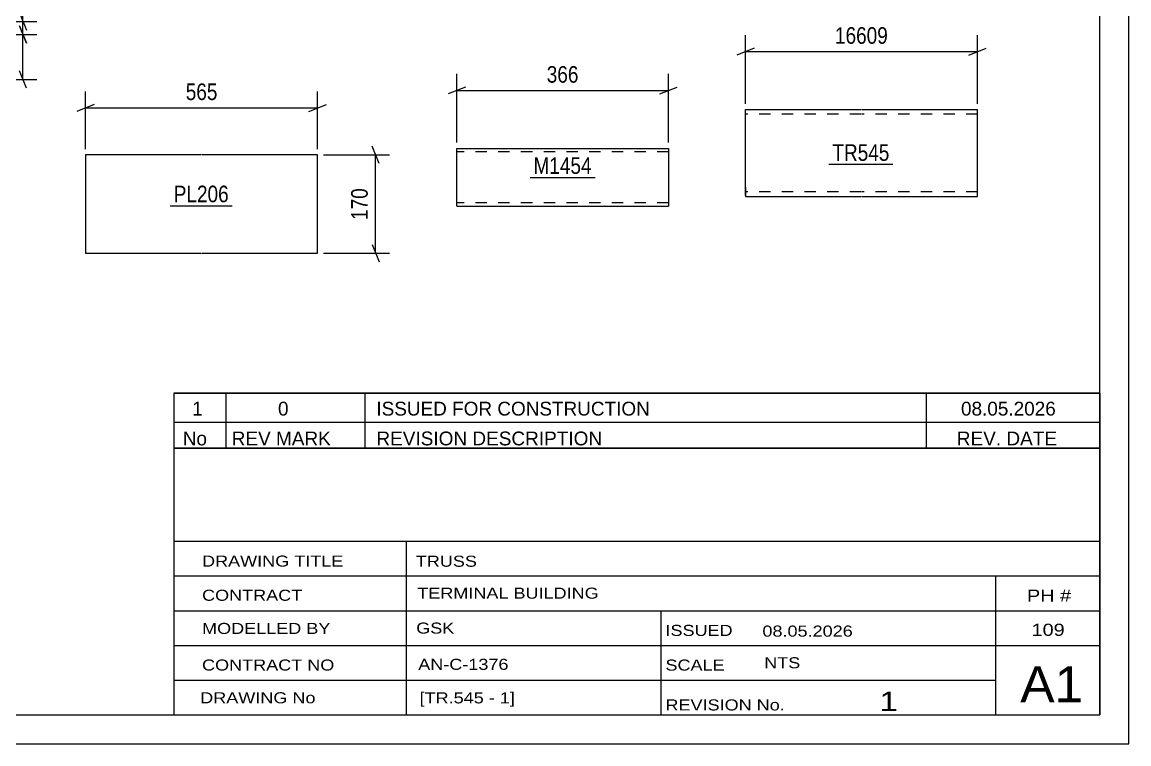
# Model space of a CAD drawing. Header units: millimetres. Extents: x 0 to 420, y 0 to 297.
# Drawn here: x 228.8 to 420, y 0 to 124.6 of the extents above; entities that cross this region are included whole.
import ezdxf

# ---------------------------------------------------------------- set-up
doc = ezdxf.new("R2010")
doc.units = ezdxf.units.MM
doc.linetypes.add('DXK_LINE_DOT2', pattern=[3.9198, 1.9599, -1.9599])
doc.styles.add('Arial Narrow', font='ARIALN.TTF', dxfattribs={"height": 0.2})

# ---------------------------------------------------------------- blocks, each defined once
blk = doc.blocks.new('Unknown-318934331-1115')
at = {"color": 5, "linetype": 'Continuous'}
for p, q in [((420, 0), (420, 297)), ((415, 5), (415, 292)), ((5, 5), (415, 5)), ((0, 0), (420, 0))]:
    blk.add_line(p, q, dxfattribs=at)
blk = doc.blocks.new('Part-318934331-9455 - 9454')
at = {"color": 2, "linetype": 'Continuous'}
for p, q in [((259.75, 101.73), (239.75, 101.73)), ((239.75, 101.73), (239.75, 84.73)), ((279.85, 101.73), (259.85, 101.73)), ((279.85, 84.73), (279.85, 101.73)), ((239.75, 84.73), (259.75, 84.73)), ((259.85, 84.73), (279.85, 84.73))]:
    blk.add_line(p, q, dxfattribs=at)
blk = doc.blocks.new('Part-318934331-9481 - 9480')
at = {"color": 2, "linetype": 'Continuous'}
for p, q in [((303.88, 92.93), (303.88, 102.84)), ((303.88, 102.84), (340.46, 102.84)), ((340.46, 102.84), (340.46, 92.84)), ((303.88, 92.93), (303.88, 92.84)), ((303.88, 92.84), (340.46, 92.84))]:
    blk.add_line(p, q, dxfattribs=at)
at = {"color": 7, "linetype": 'DXK_LINE_DOT2'}
for p, q in [((340.46, 102.24), (303.88, 102.24)), ((340.46, 102.75), (340.46, 102.84)), ((303.88, 93.44), (303.88, 93.49)), ((340.46, 93.44), (303.88, 93.44)), ((340.46, 93.44), (340.46, 93.49))]:
    blk.add_line(p, q, dxfattribs=at)
blk = doc.blocks.new('Part-318934331-9528 - 9527')
at = {"color": 2, "linetype": 'Continuous'}
for p, q in [((353.75, 96.16), (353.75, 109.56)), ((353.75, 109.56), (373.75, 109.56)), ((373.85, 109.56), (393.85, 109.56)), ((393.85, 94.56), (393.85, 109.56)), ((353.75, 96.16), (353.75, 94.56)), ((353.75, 94.56), (373.75, 94.56)), ((373.85, 94.56), (393.85, 94.56))]:
    blk.add_line(p, q, dxfattribs=at)
at = {"color": 7, "linetype": 'DXK_LINE_DOT2'}
for p, q in [((373.75, 108.76), (353.75, 108.76)), ((393.85, 108.76), (373.85, 108.76)), ((353.75, 94.69), (353.75, 96.16)), ((353.75, 95.36), (353.75, 95.42)), ((373.75, 95.36), (353.75, 95.36)), ((393.85, 95.36), (373.85, 95.36)), ((393.85, 95.36), (393.85, 95.42))]:
    blk.add_line(p, q, dxfattribs=at)
blk = doc.blocks.new('StraightDimension-318934331-15052 - 14367')
at = {"color": 7, "linetype": 'Continuous'}
for p, q in [((228.34, 126.26), (229.54, 123.26)), ((219.23, 124.76), (231.34, 124.76)), ((228.94, 122.5), (228.94, 124.76)), ((219.94, 122.5), (231.34, 122.5)), ((229.54, 121), (228.34, 124))]:
    blk.add_line(p, q, dxfattribs=at)
at = {"color": 0}
blk.add_wipeout([(228.19, 130.14), (223.99, 130.14), (223.99, 125.29), (228.19, 125.29)], dxfattribs=at)
at = {"color": 7, "linetype": 'Continuous'}
blk.add_line((228.94, 124.76), (228.94, 130.67), dxfattribs=at)
blk.add_line((228.94, 124.76), (228.94, 130.67), dxfattribs=at)
at = {"color": 3, "style": 'Arial Narrow'}
blk.add_text('23', height=2.863, rotation=90.0002, dxfattribs=at).set_placement((227.59, 125.89))
blk = doc.blocks.new('StraightDimension-318934331-15053 - 14367')
at = {"color": 7, "linetype": 'Continuous'}
for p, q in [((219.94, 122.5), (231.34, 122.5)), ((228.34, 124), (229.54, 121)), ((228.94, 114.76), (228.94, 122.5)), ((209.89, 114.76), (231.34, 114.76)), ((229.54, 113.26), (228.34, 116.26))]:
    blk.add_line(p, q, dxfattribs=at)
at = {"color": 0}
blk.add_wipeout([(228.19, 121.06), (223.99, 121.06), (223.99, 116.2), (228.19, 116.2)], dxfattribs=at)
at = {"color": 3, "style": 'Arial Narrow'}
blk.add_text('77', height=2.863, rotation=90.0002, dxfattribs=at).set_placement((227.59, 116.8))
blk = doc.blocks.new('StraightDimension-318934331-9814 - 9454')
at = {"color": 7, "linetype": 'Continuous'}
for p, q in [((239.75, 102.73), (239.75, 112.69)), ((279.85, 102.73), (279.85, 112.69)), ((241.25, 110.44), (238.25, 109.24)), ((239.75, 109.84), (279.85, 109.84)), ((278.35, 109.24), (281.35, 110.44))]:
    blk.add_line(p, q, dxfattribs=at)
at = {"color": 0}
blk.add_wipeout([(263.14, 110.59), (263.14, 114.79), (256.46, 114.79), (256.46, 110.59)], dxfattribs=at)
at = {"color": 3, "style": 'Arial Narrow'}
blk.add_text('565', height=2.863, dxfattribs=at).set_placement((257.06, 111.19))
blk = doc.blocks.new('StraightDimension-318934331-9810 - 9454')
at = {"color": 7, "linetype": 'Continuous'}
for p, q in [((280.85, 101.73), (292.25, 101.73)), ((290.45, 100.23), (289.25, 103.23)), ((289.85, 84.73), (289.85, 101.73)), ((289.25, 86.23), (290.45, 83.23)), ((280.85, 84.73), (292.25, 84.73))]:
    blk.add_line(p, q, dxfattribs=at)
at = {"color": 0}
blk.add_wipeout([(289.1, 96.57), (284.9, 96.57), (284.9, 89.88), (289.1, 89.88)], dxfattribs=at)
at = {"color": 3, "style": 'Arial Narrow'}
blk.add_text('170', height=2.863, rotation=90.0002, dxfattribs=at).set_placement((288.5, 90.48))
blk = doc.blocks.new('StraightDimension-318934331-9826 - 9480')
at = {"color": 7, "linetype": 'Continuous'}
for p, q in [((303.88, 103.84), (303.88, 115.69)), ((340.46, 103.84), (340.46, 115.69)), ((305.38, 113.44), (302.38, 112.24)), ((303.88, 112.84), (340.46, 112.84)), ((338.96, 112.24), (341.96, 113.44))]:
    blk.add_line(p, q, dxfattribs=at)
at = {"color": 0}
blk.add_wipeout([(325.51, 113.59), (325.51, 117.79), (318.83, 117.79), (318.83, 113.59)], dxfattribs=at)
at = {"color": 3, "style": 'Arial Narrow'}
blk.add_text('366', height=2.863, dxfattribs=at).set_placement((319.43, 114.19))
blk = doc.blocks.new('StraightDimension-318934331-9862 - 9527')
at = {"color": 7, "linetype": 'Continuous'}
for p, q in [((353.75, 110.56), (353.75, 122.41)), ((393.85, 110.56), (393.85, 122.41)), ((355.25, 120.16), (352.25, 118.96)), ((353.75, 119.56), (393.85, 119.56)), ((392.35, 118.96), (395.35, 120.16))]:
    blk.add_line(p, q, dxfattribs=at)
at = {"color": 0}
blk.add_wipeout([(378.97, 120.31), (378.97, 124.51), (368.63, 124.51), (368.63, 120.31)], dxfattribs=at)
at = {"color": 3, "style": 'Arial Narrow'}
blk.add_text('16609', height=2.863, dxfattribs=at).set_placement((369.23, 120.91))
blk = doc.blocks.new('Unknown-318934331-15869')
at = {"color": 7, "linetype": 'Continuous'}
for p, q in [((255, 51.05), (255, 5)), ((255, 51.05), (415, 51.05)), ((415, 51), (415, 5)), ((255, 35), (415, 35)), ((295.14, 35), (295.14, 5)), ((255, 29), (415, 29)), ((397, 5.05), (397, 29.05)), ((255, 23), (415, 23)), ((339.14, 23), (339.14, 5)), ((255, 17), (415, 17)), ((255, 11), (397, 11)), ((255, 5), (415, 5))]:
    blk.add_line(p, q, dxfattribs=at)
at = {"color": 7, "style": 'Arial Narrow'}
for s, height, width, p in [('DRAWING TITLE', 1.9089, 1.425378, (259.88, 30.61)), ('TRUSS', 1.909, 1.425378, (296.81, 30.59)), ('TERMINAL BUILDING', 1.9089, 1.425378, (297.06, 25.07)), ('CONTRACT', 1.909, 1.425378, (259.88, 24.71)), ('MODELLED BY', 1.9089, 1.425378, (259.88, 18.98)), ('GSK', 1.909, 1.425378, (296.88, 19.04)), ('ISSUED', 1.909, 1.425378, (339.94, 18.64)), ('08.05.2026', 1.909, 1.425378, (356.69, 18.52)), ('CONTRACT NO', 1.9089, 1.425378, (259.88, 12.66)), ('AN-C-1376', 1.909, 1.425378, (297.23, 12.78)), ('SCALE', 1.909, 1.425378, (339.94, 12.65)), ('A1', 6.204, 1.25, (401.24, 7.2)), ('DRAWING No', 1.909, 1.425378, (259.56, 7)), ('[TR.545 - 1]', 1.9089, 1.425378, (297.46, 6.99)), ('REVISION No.', 1.9089, 1.425378, (339.94, 5.77)), ('1', 3.34, 1.5, (376.91, 5.68))]:
    blk.add_text(s, height=height, dxfattribs=dict(at, width=width)).set_placement(p)
at = {"color": 7, "linetype": 'Continuous', "style": 'Arial Narrow'}
for s, height, width, p in [('PH #', 2.1, 1.42538, (402.4, 24.55)), ('109', 2.1, 1.42538, (403.19, 18.65)), ('NTS', 1.909, 1.425378, (357, 13.05))]:
    blk.add_text(s, height=height, dxfattribs=dict(at, width=width)).set_placement(p)
blk = doc.blocks.new('Unknown-318934331-15870')
at = {"color": 7, "linetype": 'Continuous'}
for p, q in [((255, 60.55), (415, 60.55)), ((415, 60.55), (255, 60.55)), ((255, 60.55), (255, 55.55)), ((264, 60.55), (264, 55.55)), ((288, 60.55), (288, 55.55)), ((385, 60.55), (385, 55.55)), ((415, 60.55), (415, 55.55)), ((255, 55.55), (415, 55.55)), ((255, 55.55), (255, 51.05)), ((255, 55.55), (415, 55.55)), ((264, 55.55), (264, 51.05)), ((288, 55.55), (288, 51.05)), ((385, 55.55), (385, 51.05)), ((415, 55.55), (415, 51.05)), ((415, 51.05), (255, 51.05))]:
    blk.add_line(p, q, dxfattribs=at)
at = {"color": 7, "linetype": 'Continuous', "style": 'Arial Narrow'}
for s, height, width, p in [('1', 2.39, 1.196471, (258.16, 56.7)), ('0', 2.39, 1.196471, (273, 56.7)), ('ISSUED FOR CONSTRUCTION', 2.3861, 1.196471, (290, 56.7)), ('08.05.2026', 2.386, 1.196471, (391, 56.7)), ('No', 2.386, 1.2, (256.54, 51.55)), ('REV MARK', 2.386, 1.2, (265, 51.55)), ('REVISION DESCRIPTION', 2.3861, 1.2, (290, 51.55)), ('REV. DATE', 2.386, 1.2, (390.28, 51.55))]:
    blk.add_text(s, height=height, dxfattribs=dict(at, width=width)).set_placement(p)
blk = doc.blocks.new('Mark-318934331-10475 - 9454')
at = {"color": 0}
blk.add_wipeout([(264.49, 93.54), (264.49, 96.54), (254.99, 96.54), (254.99, 93.54)], dxfattribs=at)
blk.add_wipeout([(264.49, 93.54), (264.49, 96.54), (254.99, 96.54), (254.99, 93.54)], dxfattribs=at)
at = {"color": 30, "linetype": 'Continuous'}
blk.add_line((254.39, 92.94), (265.09, 92.94), dxfattribs=at)
at = {"color": 3, "style": 'Arial Narrow'}
blk.add_text('PL206', height=2.863, dxfattribs=at).set_placement((254.99, 93.54))
blk = doc.blocks.new('Mark-318934331-10481 - 9480')
at = {"color": 0}
blk.add_wipeout([(327.2, 98.44), (327.2, 101.44), (317.14, 101.44), (317.14, 98.44)], dxfattribs=at)
blk.add_wipeout([(327.2, 98.44), (327.2, 101.44), (317.14, 101.44), (317.14, 98.44)], dxfattribs=at)
at = {"color": 30, "linetype": 'Continuous'}
blk.add_line((316.54, 97.84), (327.8, 97.84), dxfattribs=at)
at = {"color": 3, "style": 'Arial Narrow'}
blk.add_text('M1454', height=2.863, dxfattribs=at).set_placement((317.14, 98.44))
blk = doc.blocks.new('Mark-318934331-10488 - 9527')
at = {"color": 0}
blk.add_wipeout([(378.65, 100.69), (378.65, 103.69), (368.78, 103.69), (368.78, 100.69)], dxfattribs=at)
blk.add_wipeout([(378.65, 100.69), (378.65, 103.69), (368.78, 103.69), (368.78, 100.69)], dxfattribs=at)
at = {"color": 30, "linetype": 'Continuous'}
blk.add_line((368.18, 100.09), (379.25, 100.09), dxfattribs=at)
at = {"color": 3, "style": 'Arial Narrow'}
blk.add_text('TR545', height=2.863, dxfattribs=at).set_placement((368.78, 100.69))

msp = doc.modelspace()

# ---------------------------------------------------------------- block references
for name in ['Unknown-318934331-1115', 'Part-318934331-9528 - 9527', 'Part-318934331-9455 - 9454', 'Part-318934331-9481 - 9480', 'Unknown-318934331-15870', 'Unknown-318934331-15869']:
    msp.add_blockref(name, (0, 0))

# ---------------------------------------------------------------- next in the draw order: block references
for name in ['StraightDimension-318934331-15052 - 14367', 'StraightDimension-318934331-9862 - 9527', 'StraightDimension-318934331-9826 - 9480', 'StraightDimension-318934331-9814 - 9454', 'Mark-318934331-10488 - 9527', 'Mark-318934331-10481 - 9480', 'Mark-318934331-10475 - 9454']:
    msp.add_blockref(name, (0, 0))

# ---------------------------------------------------------------- next in the draw order: block references
for name in ['StraightDimension-318934331-15053 - 14367', 'StraightDimension-318934331-9810 - 9454']:
    msp.add_blockref(name, (0, 0))

doc.saveas('drawing.dxf')
